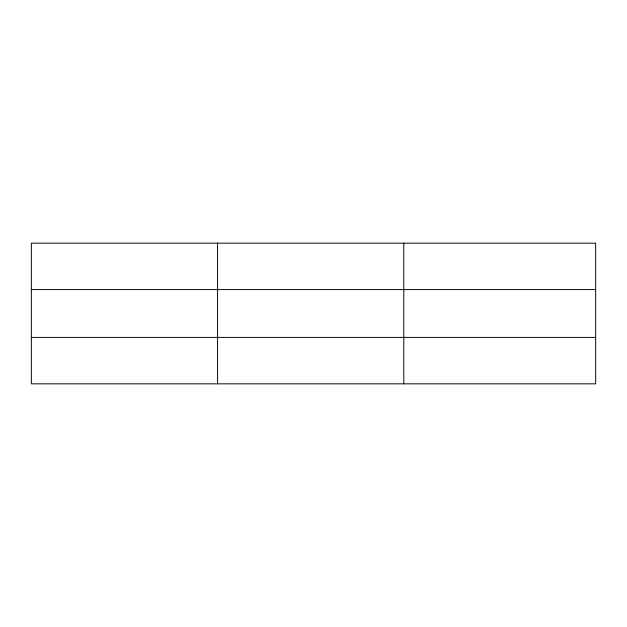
<?xml version="1.0" encoding="UTF-8"?>
<svg xmlns="http://www.w3.org/2000/svg" width="627" height="627" viewBox="0 0 627 627"><rect width="100%" height="100%" fill="white"/><g stroke="black" fill="none" stroke-linecap="round" stroke-linejoin="round"><path stroke-width="0.94" d="M217.569 383.834L217.569 243.166M403.788 383.834L403.788 243.166M595.65 337.412L595.65 383.834L31.35 383.834L31.35 243.166L595.65 243.166L595.65 337.412L31.35 337.412M31.35 289.588L595.65 289.588"/></g></svg>
